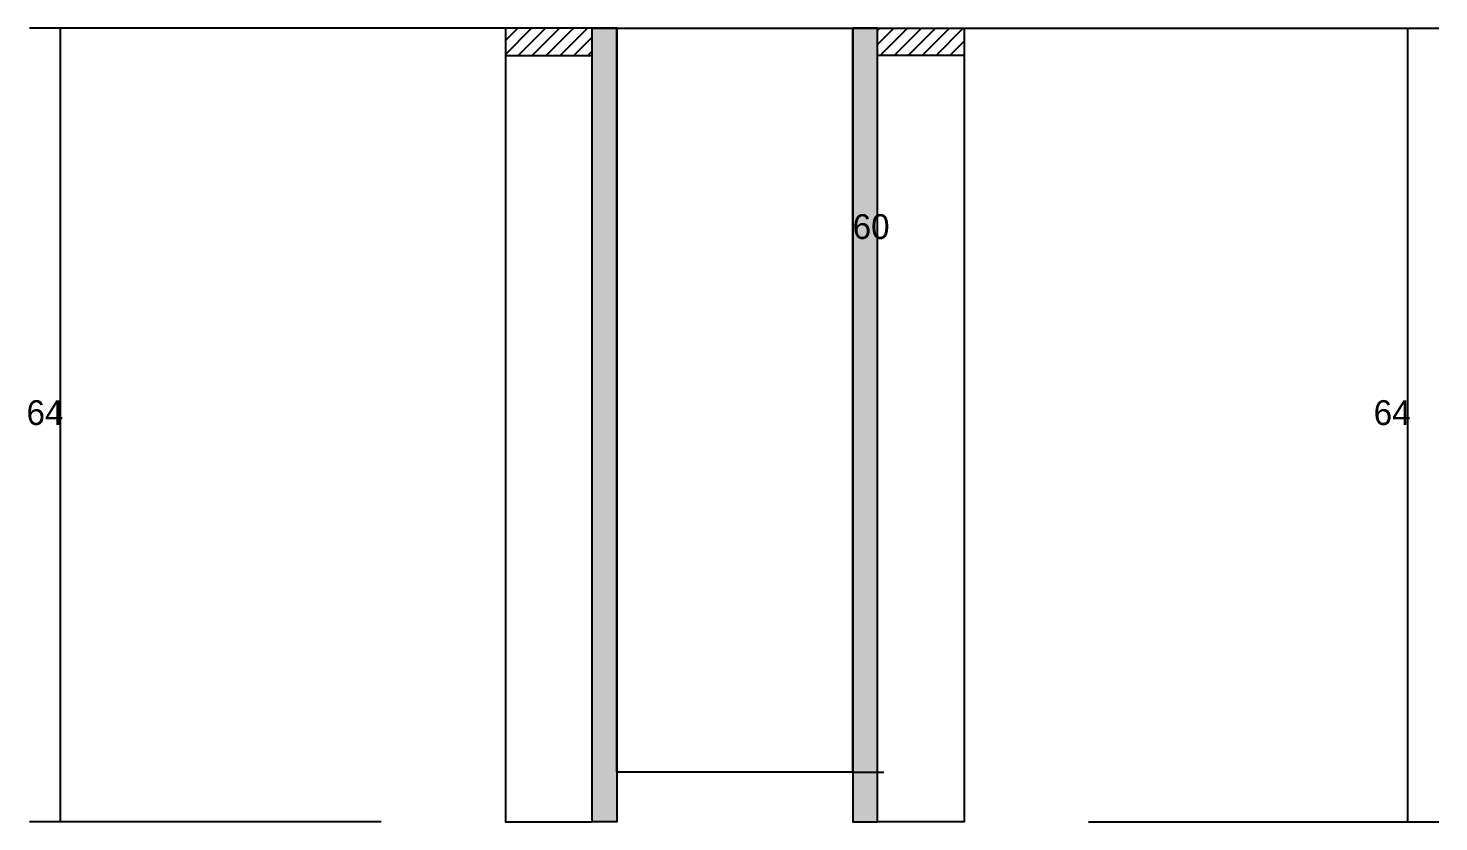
# Model space of a CAD drawing. Header units: metres. Extents: x 137387 to 139512, y 31896 to 33185.
# Drawn here: x 138104.8 to 138332.2, y 31895.6 to 32023.6 of the extents above; entities that cross this region are included whole.
import ezdxf

# ---------------------------------------------------------------- set-up
doc = ezdxf.new("R2010")
doc.units = ezdxf.units.M
for name, color, linetype in [('CONCRETO', 251, 'Continuous'), ('COTA', 241, 'Continuous'), ('Hachura', 253, 'Continuous'), ('Madeira', 126, 'Continuous'), ('Painéis', 200, 'Continuous')]:
    doc.layers.add(name, color=color, linetype=linetype)

msp = doc.modelspace()

# ---------------------------------------------------------------- hatches: boundary and pattern name
at = {"layer": 'Hachura'}
h = msp.add_hatch(dxfattribs=at)
h.set_pattern_fill('ANSI31', scale=0.5)
h.paths.add_polyline_path([(138195.7, 32019.2), (138195.7, 32023.6), (138195.7, 32023.6), (138181.7, 32023.6), (138181.7, 32023.6), (138181.7, 32019.2), (138181.7, 32019.2), (138195.7, 32019.2)])
h = msp.add_hatch(color=8, dxfattribs=at)
h.dxf.hatch_style = 1
h.paths.add_polyline_path([(138195.7, 32023.6), (138199.7, 32023.6), (138199.7, 32023.6), (138199.7, 31895.6), (138199.7, 31895.6), (138195.7, 31895.6), (138195.7, 31895.6), (138195.7, 32023.6)])
h = msp.add_hatch(color=8, dxfattribs=at)
h.dxf.hatch_style = 1
h.paths.add_polyline_path([(138241.7, 32023.6), (138237.7, 32023.6), (138237.7, 32023.6), (138237.7, 31895.6), (138237.7, 31895.6), (138241.7, 31895.6), (138241.7, 31895.6), (138241.7, 32023.6)])
h = msp.add_hatch(dxfattribs=at)
h.set_pattern_fill('ANSI31', scale=0.5)
h.paths.add_polyline_path([(138241.7, 32019.2), (138241.7, 32023.6), (138241.7, 32023.6), (138255.7, 32023.6), (138255.7, 32023.6), (138255.7, 32019.2), (138255.7, 32019.2), (138241.7, 32019.2)])

# ---------------------------------------------------------------- linework, layer by layer
at = {"layer": 'CONCRETO'}
msp.add_lwpolyline([(138199.7, 32023.6), (138199.7, 32023.6), (138199.7, 32023.6), (138199.7, 32023.6), (138237.7, 32023.6), (138237.7, 32023.6), (138237.7, 32023.6), (138237.7, 31903.6), (138199.7, 31903.6), (138199.7, 32023.6)], close=True, dxfattribs=at)
at = {"layer": 'COTA'}
for p, q in [((138199.7, 32023.6), (138105, 32023.6)), ((138110, 31895.6), (138110, 32023.6)), ((138237.7, 31903.6), (138237.7, 32023.6)), ((138237.7, 32023.6), (138242.7, 32023.6)), ((138255.7, 32023.6), (138332.2, 32023.6)), ((138327.2, 31895.6), (138327.2, 32023.6)), ((138237.7, 31903.6), (138242.7, 31903.6)), ((138161.7, 31895.6), (138105, 31895.6)), ((138275.7, 31895.6), (138332.2, 31895.6))]:
    msp.add_line(p, q, dxfattribs=at)
at = {"layer": 'Madeira'}
for points in [[(138195.7, 32019.2), (138195.7, 32023.6), (138181.7, 32023.6), (138181.7, 32019.2)], [(138195.7, 32023.6), (138181.7, 32023.6), (138181.7, 31895.6), (138195.7, 31895.6)], [(138241.7, 32019.2), (138241.7, 32023.6), (138255.7, 32023.6), (138255.7, 32019.2)], [(138241.7, 32023.6), (138255.7, 32023.6), (138255.7, 31895.6), (138241.7, 31895.6)]]:
    msp.add_lwpolyline(points, close=True, dxfattribs=at)
at = {"layer": 'Painéis'}
for points in [[(138195.7, 32023.6), (138199.7, 32023.6), (138199.7, 31895.6), (138195.7, 31895.6)], [(138241.7, 32023.6), (138237.7, 32023.6), (138237.7, 31895.6), (138241.7, 31895.6)]]:
    msp.add_lwpolyline(points, close=True, dxfattribs=at)

# ---------------------------------------------------------------- texts
at = {"layer": 'COTA'}
for s, p in [('60', (138237.7, 31989.6)), ('64', (138104.5, 31959.6)), ('64', (138321.7, 31959.6))]:
    msp.add_text(s, height=4, dxfattribs=at).set_placement(p)

doc.saveas('drawing.dxf')
